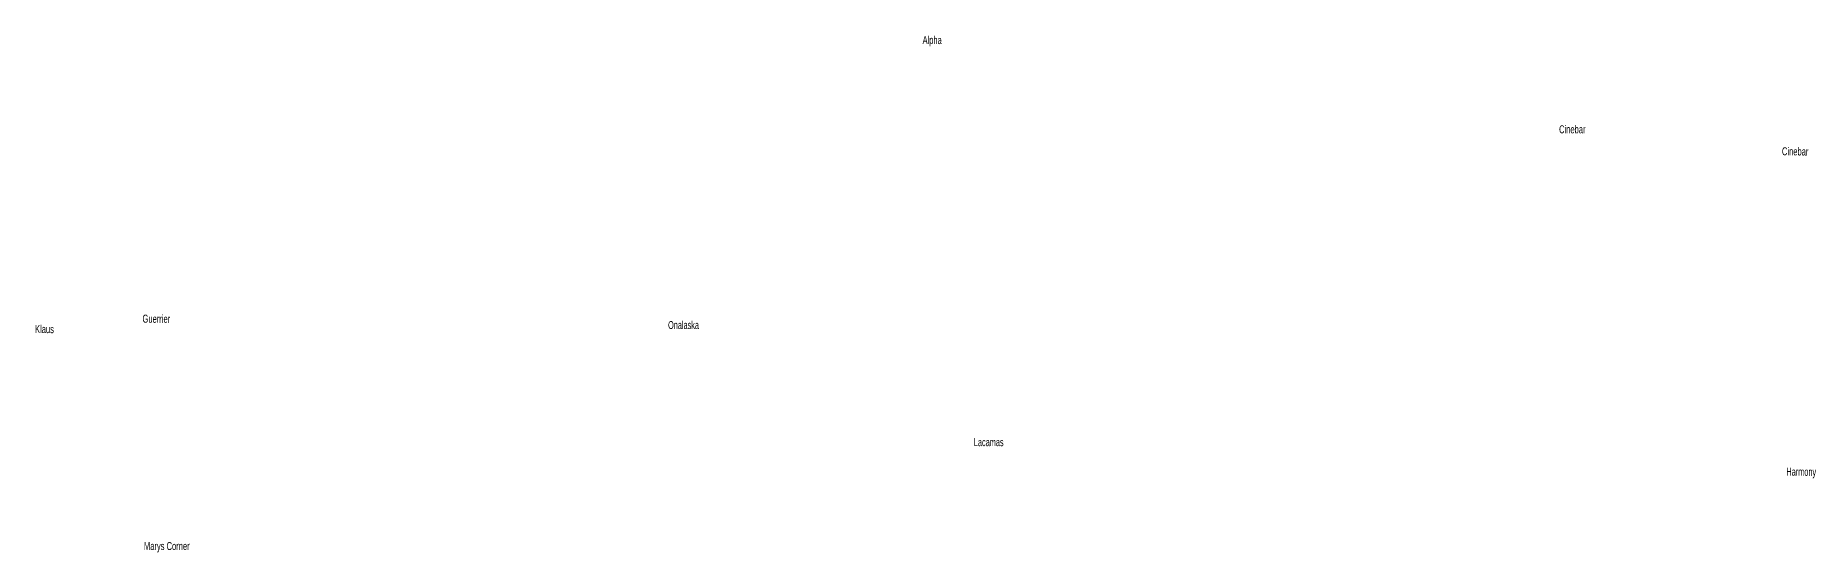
# Model space of a CAD drawing. Header units: feet. Extents: x -903180 to 1023491, y -707744 to 564635.
# Drawn here: x -464950 to -376119, y -345211 to -319375 of the extents above; entities that cross this region are included whole.
import ezdxf

# ---------------------------------------------------------------- set-up
doc = ezdxf.new("R2010")
doc.units = ezdxf.units.FT
doc.header["$LTSCALE"] = 80
doc.layers.add('16', color=7, linetype='Continuous')

msp = doc.modelspace()

# ---------------------------------------------------------------- texts
at = {"layer": '16'}
for s, width, p in [('Alpha', 0.7, (-420605.79, -319792.89)), ('Cinebar', 0.65, (-377647.09, -325358.72)), ('Klaus', 0.65, (-464978.53, -334240.68)), ('Guerrier', 0.65, (-459605.34, -333724.7)), ('Harmony', 0.6, (-377423.15, -341369.72))]:
    msp.add_text(s, height=400, rotation=359.37, dxfattribs=dict(at, width=width)).set_placement(p)
for s, width, p in [('Cinebar', 0.65, (-388786.49, -324261.11)), ('Onalaska', 0.6, (-433329.71, -334042.66)), ('Lacamas', 0.6, (-418040.82, -339897.69)), ('Marys Corner', 0.65, (-459532.98, -345090.62))]:
    msp.add_text(s, height=400, dxfattribs=dict(at, width=width)).set_placement(p)

doc.saveas('drawing.dxf')
